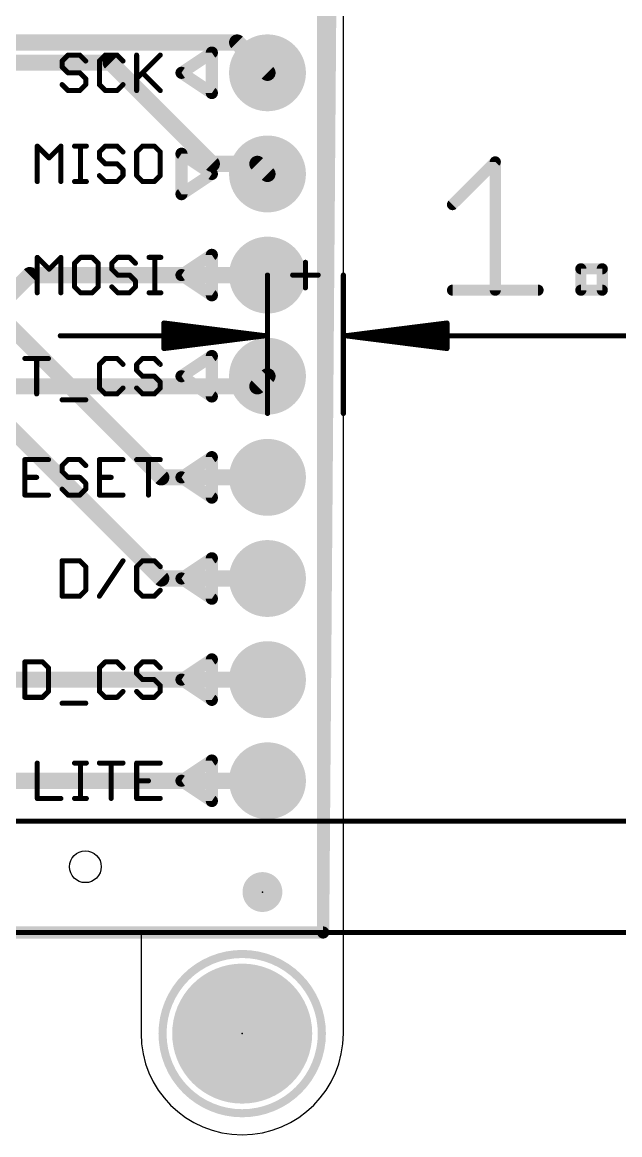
# Model space of a CAD drawing. Extents: x -21 to 66.3, y -17.3 to 56.8.
# Drawn here: x 36.39 to 51.39, y -5.08 to 22.86 of the extents above; entities that cross this region are included whole.
import ezdxf

# ---------------------------------------------------------------- set-up
doc = ezdxf.new("R2010")
doc.units = 0
for name, color, linetype in [('1', 12, 'CONTINUOUS'), ('16', 132, 'CONTINUOUS'), ('17', 110, 'CONTINUOUS'), ('20', 53, 'CONTINUOUS'), ('21', 40, 'CONTINUOUS'), ('23', 53, 'CONTINUOUS'), ('47', 253, 'CONTINUOUS')]:
    doc.layers.add(name, color=color, linetype=linetype)

# ---------------------------------------------------------------- blocks, each defined once
blk = doc.blocks.new('ROUNDP')
at = {"const_width": 0.5}
blk.add_lwpolyline([(0, -0.25, 1), (0, 0.25, 1), (0, -0.25)], format="xyb", dxfattribs=at)
blk = doc.blocks.new('PIE')
at = {"const_width": 0.5}
blk.add_lwpolyline([(0, -0.25, 1), (0, 0.25, 1), (0, -0.25)], format="xyb", dxfattribs=at)

msp = doc.modelspace()

# ---------------------------------------------------------------- linework, layer by layer
at = {"layer": '1'}
for points, const_width in [([(44.196, 33.02), (43.942, 0)], 0.3048), ([(41.783, 22.352), (23.876, 22.352)], 0.4064), ([(42.545, 21.59), (41.783, 22.352)], 0.4064), ([(33.274, 18.034), (39.878, 11.43)], 0.4064), ([(34.544, 14.224), (39.878, 8.89)], 0.4064), ([(39.878, 11.43), (42.545, 11.43)], 0.4064), ([(39.878, 8.89), (42.545, 8.89)], 0.4064), ([(32.0294, 6.35), (42.545, 6.35)], 0.4064), ([(42.545, 3.81), (14.224, 3.81)], 0.4064), ([(43.942, 0), (-0.254, 0)], 0.3048)]:
    msp.add_lwpolyline(points, dxfattribs=dict(at, const_width=const_width))
for points, const_width in [([(41.8548, 22.4238, 1), (41.7112, 22.2802)], 0.2032), ([(41.783, 22.2504, 1), (41.783, 22.4536)], 0.2032), ([(42.4732, 21.5182, 1), (42.6168, 21.6618)], 0.2032), ([(39.878, 11.5316, 1), (39.878, 11.3284)], 0.2032), ([(39.8062, 11.3582, 1), (39.9498, 11.5018)], 0.2032), ([(42.545, 11.3284, 1), (42.545, 11.5316)], 0.2032), ([(39.878, 8.9916, 1), (39.878, 8.7884)], 0.2032), ([(39.8062, 8.8182, 1), (39.9498, 8.9618)], 0.2032), ([(42.545, 8.7884, 1), (42.545, 8.9916)], 0.2032), ([(42.545, 6.2484, 1), (42.545, 6.4516)], 0.2032), ([(42.545, 3.7084, 1), (42.545, 3.9116)], 0.2032), ([(43.8658, 0.0006, 1), (44.0182, -0.0006)], 0.1524), ([(43.942, -0.0762, 1), (43.942, 0.0762)], 0.1524)]:
    msp.add_lwpolyline(points, format="xyb", dxfattribs=dict(at, const_width=const_width))
at = {"layer": '16'}
for points, const_width in [([(43.942, 33.02), (43.942, 0)], 0.3048), ([(12.192, 21.844), (38.608, 21.844)], 0.4064), ([(38.608, 21.844), (41.148, 19.304)], 0.4064), ([(41.148, 19.304), (42.291, 19.304)], 0.4064), ([(42.291, 19.304), (42.545, 19.05)], 0.4064), ([(34.544, 14.478), (36.576, 16.51)], 0.4064), ([(36.576, 16.51), (42.545, 16.51)], 0.4064), ([(42.291, 13.716), (42.545, 13.97)], 0.4064), ([(23.622, 13.716), (42.291, 13.716)], 0.4064), ([(43.942, 0), (0, 0)], 0.3048)]:
    msp.add_lwpolyline(points, dxfattribs=dict(at, const_width=const_width))
for points, const_width in [([(38.6798, 21.9158, 1), (38.5362, 21.7722)], 0.2032), ([(38.608, 21.7424, 1), (38.608, 21.9456)], 0.2032), ([(41.148, 19.4056, 1), (41.148, 19.2024)], 0.2032), ([(41.0762, 19.2322, 1), (41.2198, 19.3758)], 0.2032), ([(42.3628, 19.3758, 1), (42.2192, 19.2322)], 0.2032), ([(42.291, 19.2024, 1), (42.291, 19.4056)], 0.2032), ([(42.4732, 18.9782, 1), (42.6168, 19.1218)], 0.2032), ([(36.576, 16.6116, 1), (36.576, 16.4084)], 0.2032), ([(36.6478, 16.4382, 1), (36.5042, 16.5818)], 0.2032), ([(42.545, 16.4084, 1), (42.545, 16.6116)], 0.2032), ([(42.6168, 13.8982, 1), (42.4732, 14.0418)], 0.2032), ([(42.2192, 13.7878, 1), (42.3628, 13.6442)], 0.2032), ([(42.291, 13.6144, 1), (42.291, 13.8176)], 0.2032), ([(43.8658, 0, 1), (44.0182, 0)], 0.1524), ([(43.942, -0.0762, 1), (43.942, 0.0762)], 0.1524)]:
    msp.add_lwpolyline(points, format="xyb", dxfattribs=dict(at, const_width=const_width))
at = {"layer": '20'}
for p, q in [((44.45, -2.54), (44.45, 35.56)), ((5.08, 0), (39.37, 0)), ((39.37, 0), (39.37, -2.54))]:
    msp.add_line(p, q, dxfattribs=at)
msp.add_circle((37.973, 1.651), 0.4, dxfattribs=at)
for start, end in [(180, 270), (270, 0)]:
    msp.add_arc((41.91, -2.54), 2.54, start, end, dxfattribs=at)
at = {"layer": '21'}
for points, const_width in [([(37.5372, 22.0353), (37.3889, 21.887)], 0.127), ([(37.8338, 22.0353), (37.5372, 22.0353)], 0.127), ([(37.9821, 21.887), (37.8338, 22.0353)], 0.127), ([(38.4728, 22.0353), (38.3245, 21.887)], 0.127), ([(38.7693, 22.0353), (38.4728, 22.0353)], 0.127), ([(38.9176, 21.887), (38.7693, 22.0353)], 0.127), ([(39.26, 22.0353), (39.26, 21.1455)], 0.127), ([(39.26, 21.4421), (39.8532, 22.0353)], 0.127), ([(40.386, 21.59), (41.148, 22.098)], 0.3048), ([(41.148, 22.098), (41.148, 21.082)], 0.3048), ([(37.3889, 21.887), (37.3889, 21.7387)], 0.127), ([(37.3889, 21.7387), (37.5372, 21.5904)], 0.127), ([(38.3245, 21.887), (38.3245, 21.2938)], 0.127), ([(37.5372, 21.5904), (37.8338, 21.5904)], 0.127), ([(37.8338, 21.5904), (37.9821, 21.4421)], 0.127), ([(39.4083, 21.5904), (39.8532, 21.1455)], 0.127), ([(41.148, 21.082), (40.386, 21.59)], 0.3048), ([(37.5372, 21.1455), (37.3889, 21.2938)], 0.127), ([(37.9821, 21.2938), (37.8338, 21.1455)], 0.127), ([(37.9821, 21.4421), (37.9821, 21.2938)], 0.127), ([(38.3245, 21.2938), (38.4728, 21.1455)], 0.127), ([(38.7693, 21.1455), (38.9176, 21.2938)], 0.127), ([(37.8338, 21.1455), (37.5372, 21.1455)], 0.127), ([(38.4728, 21.1455), (38.7693, 21.1455)], 0.127), ([(36.7653, 18.8595), (36.7653, 19.7493)], 0.127), ([(36.7653, 19.7493), (37.0618, 19.4527)], 0.127), ([(37.0618, 19.4527), (37.3584, 19.7493)], 0.127), ([(37.3584, 19.7493), (37.3584, 18.8595)], 0.127), ([(37.7008, 19.7493), (37.9974, 19.7493)], 0.127), ([(37.8491, 18.8595), (37.8491, 19.7493)], 0.127), ([(38.4728, 19.7493), (38.3245, 19.601)], 0.127), ([(38.3245, 19.601), (38.3245, 19.4527)], 0.127), ([(38.7693, 19.7493), (38.4728, 19.7493)], 0.127), ([(38.9176, 19.601), (38.7693, 19.7493)], 0.127), ([(39.4083, 19.7493), (39.26, 19.601)], 0.127), ([(39.26, 19.601), (39.26, 19.0078)], 0.127), ([(39.7049, 19.7493), (39.4083, 19.7493)], 0.127), ([(39.8531, 19.601), (39.7049, 19.7493)], 0.127), ([(39.8531, 19.0078), (39.8531, 19.601)], 0.127), ([(40.386, 19.558), (40.386, 18.542)], 0.3048), ([(41.148, 19.05), (40.386, 19.558)], 0.3048), ([(38.3245, 19.4527), (38.4728, 19.3044)], 0.127), ([(38.4728, 19.3044), (38.7693, 19.3044)], 0.127), ([(38.7693, 19.3044), (38.9176, 19.1561)], 0.127), ([(38.4728, 18.8595), (38.3245, 19.0078)], 0.127), ([(38.9176, 19.0078), (38.7693, 18.8595)], 0.127), ([(38.9176, 19.1561), (38.9176, 19.0078)], 0.127), ([(39.26, 19.0078), (39.4083, 18.8595)], 0.127), ([(39.7049, 18.8595), (39.8531, 19.0078)], 0.127), ([(40.386, 18.542), (41.148, 19.05)], 0.3048), ([(37.7008, 18.8595), (37.9974, 18.8595)], 0.127), ([(38.7693, 18.8595), (38.4728, 18.8595)], 0.127), ([(39.4083, 18.8595), (39.7049, 18.8595)], 0.127), ([(41.148, 17.018), (40.386, 16.51)], 0.3048), ([(41.148, 16.002), (41.148, 17.018)], 0.3048), ([(36.7653, 16.0655), (36.7653, 16.9553)], 0.127), ([(36.7653, 16.9553), (37.0618, 16.6587)], 0.127), ([(37.0618, 16.6587), (37.3584, 16.9553)], 0.127), ([(37.3584, 16.9553), (37.3584, 16.0655)], 0.127), ([(37.8491, 16.9553), (37.7008, 16.807)], 0.127), ([(37.7008, 16.807), (37.7008, 16.2138)], 0.127), ([(38.1457, 16.9553), (37.8491, 16.9553)], 0.127), ([(38.294, 16.807), (38.1457, 16.9553)], 0.127), ([(38.294, 16.2138), (38.294, 16.807)], 0.127), ([(38.7846, 16.9553), (38.6363, 16.807)], 0.127), ([(38.6363, 16.807), (38.6363, 16.6587)], 0.127), ([(39.0812, 16.9553), (38.7846, 16.9553)], 0.127), ([(39.2295, 16.807), (39.0812, 16.9553)], 0.127), ([(39.5718, 16.9553), (39.8684, 16.9553)], 0.127), ([(39.7201, 16.0655), (39.7201, 16.9553)], 0.127), ([(38.6363, 16.6587), (38.7846, 16.5104)], 0.127), ([(38.7846, 16.5104), (39.0812, 16.5104)], 0.127), ([(39.0812, 16.5104), (39.2295, 16.3621)], 0.127), ([(40.386, 16.51), (41.148, 16.002)], 0.3048), ([(37.7008, 16.2138), (37.8491, 16.0655)], 0.127), ([(38.1457, 16.0655), (38.294, 16.2138)], 0.127), ([(38.7846, 16.0655), (38.6363, 16.2138)], 0.127), ([(39.2295, 16.2138), (39.0812, 16.0655)], 0.127), ([(39.2295, 16.3621), (39.2295, 16.2138)], 0.127), ([(37.8491, 16.0655), (38.1457, 16.0655)], 0.127), ([(39.0812, 16.0655), (38.7846, 16.0655)], 0.127), ([(39.5718, 16.0655), (39.8684, 16.0655)], 0.127), ([(41.148, 14.478), (40.386, 13.97)], 0.3048), ([(41.148, 13.462), (41.148, 14.478)], 0.3048), ([(36.4534, 14.4153), (37.0466, 14.4153)], 0.127), ([(36.75, 13.5255), (36.75, 14.4153)], 0.127), ([(38.4728, 14.4153), (38.3245, 14.267)], 0.127), ([(38.3245, 14.267), (38.3245, 13.6738)], 0.127), ([(38.7693, 14.4153), (38.4728, 14.4153)], 0.127), ([(38.9176, 14.267), (38.7693, 14.4153)], 0.127), ([(39.4083, 14.4153), (39.26, 14.267)], 0.127), ([(39.26, 14.267), (39.26, 14.1187)], 0.127), ([(39.7049, 14.4153), (39.4083, 14.4153)], 0.127), ([(39.8531, 14.267), (39.7049, 14.4153)], 0.127), ([(39.26, 14.1187), (39.4083, 13.9704)], 0.127), ([(39.4083, 13.9704), (39.7049, 13.9704)], 0.127), ([(39.7049, 13.9704), (39.8531, 13.8221)], 0.127), ([(40.386, 13.97), (41.148, 13.462)], 0.3048), ([(38.3245, 13.6738), (38.4728, 13.5255)], 0.127), ([(38.7693, 13.5255), (38.9176, 13.6738)], 0.127), ([(39.4083, 13.5255), (39.26, 13.6738)], 0.127), ([(39.8531, 13.6738), (39.7049, 13.5255)], 0.127), ([(39.8531, 13.8221), (39.8531, 13.6738)], 0.127), ([(37.3889, 13.3772), (37.9821, 13.3772)], 0.127), ([(38.4728, 13.5255), (38.7693, 13.5255)], 0.127), ([(39.7049, 13.5255), (39.4083, 13.5255)], 0.127), ([(41.148, 11.938), (40.386, 11.43)], 0.3048), ([(41.148, 10.922), (41.148, 11.938)], 0.3048), ([(37.0466, 11.8753), (36.4534, 11.8753)], 0.127), ([(36.4534, 11.8753), (36.4534, 10.9855)], 0.127), ([(37.5372, 11.8753), (37.3889, 11.727)], 0.127), ([(37.3889, 11.727), (37.3889, 11.5787)], 0.127), ([(37.8338, 11.8753), (37.5372, 11.8753)], 0.127), ([(37.9821, 11.727), (37.8338, 11.8753)], 0.127), ([(38.9176, 11.8753), (38.3245, 11.8753)], 0.127), ([(38.3245, 11.8753), (38.3245, 10.9855)], 0.127), ([(39.26, 11.8753), (39.8531, 11.8753)], 0.127), ([(39.5566, 10.9855), (39.5566, 11.8753)], 0.127), ([(36.4534, 11.4304), (36.75, 11.4304)], 0.127), ([(37.3889, 11.5787), (37.5372, 11.4304)], 0.127), ([(37.5372, 11.4304), (37.8338, 11.4304)], 0.127), ([(37.8338, 11.4304), (37.9821, 11.2821)], 0.127), ([(38.3245, 11.4304), (38.621, 11.4304)], 0.127), ([(40.386, 11.43), (41.148, 10.922)], 0.3048), ([(37.5372, 10.9855), (37.3889, 11.1338)], 0.127), ([(37.9821, 11.1338), (37.8338, 10.9855)], 0.127), ([(37.9821, 11.2821), (37.9821, 11.1338)], 0.127), ([(36.4534, 10.9855), (37.0466, 10.9855)], 0.127), ([(37.8338, 10.9855), (37.5372, 10.9855)], 0.127), ([(38.3245, 10.9855), (38.9176, 10.9855)], 0.127), ([(41.148, 9.398), (40.386, 8.89)], 0.3048), ([(41.148, 8.382), (41.148, 9.398)], 0.3048), ([(37.3889, 9.3353), (37.3889, 8.4455)], 0.127), ([(37.8338, 9.3353), (37.3889, 9.3353)], 0.127), ([(37.9821, 9.187), (37.8338, 9.3353)], 0.127), ([(37.9821, 8.5938), (37.9821, 9.187)], 0.127), ([(38.3245, 8.4455), (38.9176, 9.3353)], 0.127), ([(39.4083, 9.3353), (39.26, 9.187)], 0.127), ([(39.26, 9.187), (39.26, 8.5938)], 0.127), ([(39.7049, 9.3353), (39.4083, 9.3353)], 0.127), ([(39.8532, 9.187), (39.7049, 9.3353)], 0.127), ([(40.386, 8.89), (41.148, 8.382)], 0.3048), ([(37.3889, 8.4455), (37.8338, 8.4455)], 0.127), ([(37.8338, 8.4455), (37.9821, 8.5938)], 0.127), ([(39.26, 8.5938), (39.4083, 8.4455)], 0.127), ([(39.4083, 8.4455), (39.7049, 8.4455)], 0.127), ([(39.7049, 8.4455), (39.8532, 8.5938)], 0.127), ([(41.148, 6.858), (40.386, 6.35)], 0.3048), ([(41.148, 5.842), (41.148, 6.858)], 0.3048), ([(36.4534, 6.7953), (36.4534, 5.9055)], 0.127), ([(36.8983, 6.7953), (36.4534, 6.7953)], 0.127), ([(37.0466, 6.647), (36.8983, 6.7953)], 0.127), ([(37.0466, 6.0538), (37.0466, 6.647)], 0.127), ([(38.4728, 6.7953), (38.3245, 6.647)], 0.127), ([(38.3245, 6.647), (38.3245, 6.0538)], 0.127), ([(38.7693, 6.7953), (38.4728, 6.7953)], 0.127), ([(38.9176, 6.647), (38.7693, 6.7953)], 0.127), ([(39.4083, 6.7953), (39.26, 6.647)], 0.127), ([(39.26, 6.647), (39.26, 6.4987)], 0.127), ([(39.7049, 6.7953), (39.4083, 6.7953)], 0.127), ([(39.8531, 6.647), (39.7049, 6.7953)], 0.127), ([(39.26, 6.4987), (39.4083, 6.3504)], 0.127), ([(40.386, 6.35), (41.148, 5.842)], 0.3048), ([(39.4083, 6.3504), (39.7049, 6.3504)], 0.127), ([(39.7049, 6.3504), (39.8531, 6.2021)], 0.127), ([(39.8531, 6.2021), (39.8531, 6.0538)], 0.127), ([(36.4534, 5.9055), (36.8983, 5.9055)], 0.127), ([(36.8983, 5.9055), (37.0466, 6.0538)], 0.127), ([(38.3245, 6.0538), (38.4728, 5.9055)], 0.127), ([(38.4728, 5.9055), (38.7693, 5.9055)], 0.127), ([(38.7693, 5.9055), (38.9176, 6.0538)], 0.127), ([(39.4083, 5.9055), (39.26, 6.0538)], 0.127), ([(39.7049, 5.9055), (39.4083, 5.9055)], 0.127), ([(39.8531, 6.0538), (39.7049, 5.9055)], 0.127), ([(37.3889, 5.7572), (37.9821, 5.7572)], 0.127), ([(40.386, 3.81), (41.148, 4.318)], 0.3048), ([(41.148, 4.318), (41.148, 3.302)], 0.3048), ([(36.7653, 4.2553), (36.7653, 3.3655)], 0.127), ([(37.7008, 4.2553), (37.9974, 4.2553)], 0.127), ([(37.8491, 3.3655), (37.8491, 4.2553)], 0.127), ([(38.3245, 4.2553), (38.9176, 4.2553)], 0.127), ([(38.621, 3.3655), (38.621, 4.2553)], 0.127), ([(39.8531, 4.2553), (39.26, 4.2553)], 0.127), ([(39.26, 4.2553), (39.26, 3.3655)], 0.127), ([(41.148, 3.302), (40.386, 3.81)], 0.3048), ([(39.26, 3.8104), (39.5566, 3.8104)], 0.127), ([(36.7653, 3.3655), (37.3584, 3.3655)], 0.127), ([(37.7008, 3.3655), (37.9974, 3.3655)], 0.127), ([(39.26, 3.3655), (39.8531, 3.3655)], 0.127)]:
    msp.add_lwpolyline(points, dxfattribs=dict(at, const_width=const_width))
for points, const_width in [([(37.5372, 22.067, 1), (37.5372, 22.0035)], 0.0635), ([(37.5597, 22.0128, 1), (37.5148, 22.0577)], 0.0635), ([(37.8563, 22.0577, 1), (37.8114, 22.0128)], 0.0635), ([(37.8338, 22.0035, 1), (37.8338, 22.067)], 0.0635), ([(38.4728, 22.067, 1), (38.4728, 22.0035)], 0.0635), ([(38.4952, 22.0128, 1), (38.4503, 22.0577)], 0.0635), ([(38.7918, 22.0577, 1), (38.7469, 22.0128)], 0.0635), ([(38.7693, 22.0035, 1), (38.7693, 22.067)], 0.0635), ([(39.2917, 22.0353, 1), (39.2282, 22.0353)], 0.0635), ([(39.8756, 22.0128, 1), (39.8307, 22.0577)], 0.0635), ([(41.2242, 22.098, 1), (41.0718, 22.098)], 0.1524), ([(41.1903, 22.0346, 1), (41.1057, 22.1614)], 0.1524), ([(37.4207, 21.887, 1), (37.3572, 21.887)], 0.0635), ([(37.3665, 21.9094, 1), (37.4114, 21.8645)], 0.0635), ([(37.4114, 21.7611, 1), (37.3665, 21.7162)], 0.0635), ([(37.9597, 21.8645, 1), (38.0046, 21.9094)], 0.0635), ([(38.3562, 21.887, 1), (38.2927, 21.887)], 0.0635), ([(38.302, 21.9094, 1), (38.3469, 21.8645)], 0.0635), ([(38.8952, 21.8645, 1), (38.9401, 21.9094)], 0.0635), ([(37.3572, 21.7387, 1), (37.4207, 21.7387)], 0.0635), ([(37.5372, 21.6221, 1), (37.5372, 21.5586)], 0.0635), ([(37.5148, 21.5679, 1), (37.5597, 21.6128)], 0.0635), ([(37.8563, 21.6128, 1), (37.8114, 21.5679)], 0.0635), ([(37.8338, 21.5586, 1), (37.8338, 21.6221)], 0.0635), ([(39.4307, 21.6128, 1), (39.3858, 21.5679)], 0.0635), ([(40.4283, 21.6534, 1), (40.3437, 21.5266)], 0.1524), ([(40.3437, 21.6534, 1), (40.4283, 21.5266)], 0.1524), ([(37.4114, 21.3162, 1), (37.3665, 21.2713)], 0.0635), ([(38.0139, 21.4421, 1), (37.9504, 21.4421)], 0.0635), ([(37.9504, 21.2938, 1), (38.0139, 21.2938)], 0.0635), ([(37.9597, 21.4196, 1), (38.0046, 21.4645)], 0.0635), ([(38.0046, 21.2713, 1), (37.9597, 21.3162)], 0.0635), ([(38.2927, 21.2938, 1), (38.3562, 21.2938)], 0.0635), ([(38.3469, 21.3162, 1), (38.302, 21.2713)], 0.0635), ([(38.9401, 21.2713, 1), (38.8952, 21.3162)], 0.0635), ([(39.2375, 21.4645, 1), (39.2824, 21.4196)], 0.0635), ([(37.5372, 21.1773, 1), (37.5372, 21.1138)], 0.0635), ([(37.5148, 21.123, 1), (37.5597, 21.168)], 0.0635), ([(37.8114, 21.168, 1), (37.8563, 21.123)], 0.0635), ([(37.8338, 21.1138, 1), (37.8338, 21.1773)], 0.0635), ([(38.4728, 21.1773, 1), (38.4728, 21.1138)], 0.0635), ([(38.4503, 21.123, 1), (38.4952, 21.168)], 0.0635), ([(38.7469, 21.168, 1), (38.7918, 21.123)], 0.0635), ([(38.7693, 21.1138, 1), (38.7693, 21.1773)], 0.0635), ([(39.2282, 21.1455, 1), (39.2917, 21.1455)], 0.0635), ([(39.8307, 21.123, 1), (39.8756, 21.168)], 0.0635), ([(41.0718, 21.082, 1), (41.2242, 21.082)], 0.1524), ([(41.1057, 21.0186, 1), (41.1903, 21.1454)], 0.1524), ([(36.797, 19.7493, 1), (36.7335, 19.7493)], 0.0635), ([(36.7877, 19.7717, 1), (36.7428, 19.7268)], 0.0635), ([(37.3902, 19.7493, 1), (37.3267, 19.7493)], 0.0635), ([(37.3809, 19.7268, 1), (37.336, 19.7717)], 0.0635), ([(37.7008, 19.781, 1), (37.7008, 19.7175)], 0.0635), ([(37.8808, 19.7493, 1), (37.8173, 19.7493)], 0.0635), ([(37.9974, 19.7175, 1), (37.9974, 19.781)], 0.0635), ([(38.3562, 19.601, 1), (38.2927, 19.601)], 0.0635), ([(38.302, 19.6234, 1), (38.3469, 19.5785)], 0.0635), ([(38.4728, 19.781, 1), (38.4728, 19.7175)], 0.0635), ([(38.4952, 19.7268, 1), (38.4503, 19.7717)], 0.0635), ([(38.7918, 19.7717, 1), (38.7469, 19.7268)], 0.0635), ([(38.7693, 19.7175, 1), (38.7693, 19.781)], 0.0635), ([(38.8952, 19.5785, 1), (38.9401, 19.6234)], 0.0635), ([(39.2917, 19.601, 1), (39.2282, 19.601)], 0.0635), ([(39.2375, 19.6234, 1), (39.2824, 19.5785)], 0.0635), ([(39.4083, 19.781, 1), (39.4083, 19.7175)], 0.0635), ([(39.4307, 19.7268, 1), (39.3858, 19.7717)], 0.0635), ([(39.7273, 19.7717, 1), (39.6824, 19.7268)], 0.0635), ([(39.7049, 19.7175, 1), (39.7049, 19.781)], 0.0635), ([(39.8849, 19.601, 1), (39.8214, 19.601)], 0.0635), ([(39.8307, 19.5785, 1), (39.8756, 19.6234)], 0.0635), ([(40.4622, 19.558, 1), (40.3098, 19.558)], 0.1524), ([(40.4283, 19.6214, 1), (40.3437, 19.4946)], 0.1524), ([(37.0394, 19.4751, 1), (37.0843, 19.4302)], 0.0635), ([(37.0394, 19.4302, 1), (37.0843, 19.4751)], 0.0635), ([(38.2927, 19.4527, 1), (38.3562, 19.4527)], 0.0635), ([(38.3469, 19.4751, 1), (38.302, 19.4302)], 0.0635), ([(38.4728, 19.3361, 1), (38.4728, 19.2726)], 0.0635), ([(38.4503, 19.2819, 1), (38.4952, 19.3268)], 0.0635), ([(38.7918, 19.3268, 1), (38.7469, 19.2819)], 0.0635), ([(38.7693, 19.2726, 1), (38.7693, 19.3361)], 0.0635), ([(38.3469, 19.0302, 1), (38.302, 18.9853)], 0.0635), ([(38.9494, 19.1561, 1), (38.8859, 19.1561)], 0.0635), ([(38.8859, 19.0078, 1), (38.9494, 19.0078)], 0.0635), ([(38.8952, 19.1336, 1), (38.9401, 19.1785)], 0.0635), ([(38.9401, 18.9853, 1), (38.8952, 19.0302)], 0.0635), ([(39.2282, 19.0078, 1), (39.2917, 19.0078)], 0.0635), ([(39.2824, 19.0302, 1), (39.2375, 18.9853)], 0.0635), ([(39.8214, 19.0078, 1), (39.8849, 19.0078)], 0.0635), ([(39.8756, 18.9853, 1), (39.8307, 19.0302)], 0.0635), ([(41.1903, 18.9866, 1), (41.1057, 19.1134)], 0.1524), ([(41.1057, 18.9866, 1), (41.1903, 19.1134)], 0.1524), ([(36.7335, 18.8595, 1), (36.797, 18.8595)], 0.0635), ([(37.3267, 18.8595, 1), (37.3902, 18.8595)], 0.0635), ([(37.7008, 18.8912, 1), (37.7008, 18.8278)], 0.0635), ([(37.8173, 18.8595, 1), (37.8808, 18.8595)], 0.0635), ([(37.9974, 18.8278, 1), (37.9974, 18.8912)], 0.0635), ([(38.4728, 18.8912, 1), (38.4728, 18.8278)], 0.0635), ([(38.4503, 18.837, 1), (38.4952, 18.882)], 0.0635), ([(38.7469, 18.882, 1), (38.7918, 18.837)], 0.0635), ([(38.7693, 18.8278, 1), (38.7693, 18.8912)], 0.0635), ([(39.4083, 18.8912, 1), (39.4083, 18.8278)], 0.0635), ([(39.3858, 18.837, 1), (39.4307, 18.882)], 0.0635), ([(39.6824, 18.882, 1), (39.7273, 18.837)], 0.0635), ([(39.7049, 18.8278, 1), (39.7049, 18.8912)], 0.0635), ([(40.3437, 18.6054, 1), (40.4283, 18.4786)], 0.1524), ([(40.3098, 18.542, 1), (40.4622, 18.542)], 0.1524), ([(41.2242, 17.018, 1), (41.0718, 17.018)], 0.1524), ([(41.1903, 16.9546, 1), (41.1057, 17.0814)], 0.1524), ([(36.797, 16.9553, 1), (36.7335, 16.9553)], 0.0635), ([(36.7877, 16.9777, 1), (36.7428, 16.9328)], 0.0635), ([(37.3902, 16.9553, 1), (37.3267, 16.9553)], 0.0635), ([(37.3809, 16.9328, 1), (37.336, 16.9777)], 0.0635), ([(37.7325, 16.807, 1), (37.669, 16.807)], 0.0635), ([(37.6783, 16.8294, 1), (37.7232, 16.7845)], 0.0635), ([(37.8491, 16.987, 1), (37.8491, 16.9235)], 0.0635), ([(37.8715, 16.9328, 1), (37.8266, 16.9777)], 0.0635), ([(38.1681, 16.9777, 1), (38.1232, 16.9328)], 0.0635), ([(38.1457, 16.9235, 1), (38.1457, 16.987)], 0.0635), ([(38.3257, 16.807, 1), (38.2622, 16.807)], 0.0635), ([(38.2715, 16.7845, 1), (38.3164, 16.8294)], 0.0635), ([(38.6681, 16.807, 1), (38.6045, 16.807)], 0.0635), ([(38.6138, 16.8294, 1), (38.6588, 16.7845)], 0.0635), ([(38.7846, 16.987, 1), (38.7846, 16.9235)], 0.0635), ([(38.807, 16.9328, 1), (38.7621, 16.9777)], 0.0635), ([(39.1036, 16.9777, 1), (39.0587, 16.9328)], 0.0635), ([(39.0812, 16.9235, 1), (39.0812, 16.987)], 0.0635), ([(39.207, 16.7845, 1), (39.2519, 16.8294)], 0.0635), ([(39.5718, 16.987, 1), (39.5718, 16.9235)], 0.0635), ([(39.7519, 16.9553, 1), (39.6884, 16.9553)], 0.0635), ([(39.8684, 16.9235, 1), (39.8684, 16.987)], 0.0635), ([(37.0394, 16.6811, 1), (37.0843, 16.6362)], 0.0635), ([(37.0394, 16.6362, 1), (37.0843, 16.6811)], 0.0635), ([(38.6045, 16.6587, 1), (38.6681, 16.6587)], 0.0635), ([(38.6588, 16.6811, 1), (38.6138, 16.6362)], 0.0635), ([(38.7846, 16.5421, 1), (38.7846, 16.4786)], 0.0635), ([(38.7621, 16.4879, 1), (38.807, 16.5328)], 0.0635), ([(39.1036, 16.5328, 1), (39.0587, 16.4879)], 0.0635), ([(39.0812, 16.4786, 1), (39.0812, 16.5421)], 0.0635), ([(40.4283, 16.5734, 1), (40.3437, 16.4466)], 0.1524), ([(40.3437, 16.5734, 1), (40.4283, 16.4466)], 0.1524), ([(37.669, 16.2138, 1), (37.7325, 16.2138)], 0.0635), ([(37.7232, 16.2362, 1), (37.6783, 16.1913)], 0.0635), ([(38.2622, 16.2138, 1), (38.3257, 16.2138)], 0.0635), ([(38.3164, 16.1913, 1), (38.2715, 16.2362)], 0.0635), ([(38.6588, 16.2362, 1), (38.6138, 16.1913)], 0.0635), ([(39.2612, 16.3621, 1), (39.1977, 16.3621)], 0.0635), ([(39.1977, 16.2138, 1), (39.2612, 16.2138)], 0.0635), ([(39.207, 16.3396, 1), (39.2519, 16.3845)], 0.0635), ([(39.2519, 16.1913, 1), (39.207, 16.2362)], 0.0635), ([(36.7335, 16.0655, 1), (36.797, 16.0655)], 0.0635), ([(37.3267, 16.0655, 1), (37.3902, 16.0655)], 0.0635), ([(37.8491, 16.0972, 1), (37.8491, 16.0338)], 0.0635), ([(37.8266, 16.043, 1), (37.8715, 16.088)], 0.0635), ([(38.1232, 16.088, 1), (38.1681, 16.043)], 0.0635), ([(38.1457, 16.0338, 1), (38.1457, 16.0972)], 0.0635), ([(38.7846, 16.0972, 1), (38.7846, 16.0338)], 0.0635), ([(38.7621, 16.043, 1), (38.807, 16.088)], 0.0635), ([(39.0587, 16.088, 1), (39.1036, 16.043)], 0.0635), ([(39.0812, 16.0338, 1), (39.0812, 16.0972)], 0.0635), ([(39.5718, 16.0972, 1), (39.5718, 16.0338)], 0.0635), ([(39.6884, 16.0655, 1), (39.7519, 16.0655)], 0.0635), ([(39.8684, 16.0338, 1), (39.8684, 16.0972)], 0.0635), ([(41.0718, 16.002, 1), (41.2242, 16.002)], 0.1524), ([(41.1057, 15.9386, 1), (41.1903, 16.0654)], 0.1524), ([(41.2242, 14.478, 1), (41.0718, 14.478)], 0.1524), ([(41.1903, 14.4146, 1), (41.1057, 14.5414)], 0.1524), ([(36.4534, 14.447, 1), (36.4534, 14.3835)], 0.0635), ([(36.7818, 14.4153, 1), (36.7183, 14.4153)], 0.0635), ([(37.0466, 14.3835, 1), (37.0466, 14.447)], 0.0635), ([(38.3562, 14.267, 1), (38.2927, 14.267)], 0.0635), ([(38.302, 14.2894, 1), (38.3469, 14.2445)], 0.0635), ([(38.4728, 14.447, 1), (38.4728, 14.3835)], 0.0635), ([(38.4952, 14.3928, 1), (38.4503, 14.4377)], 0.0635), ([(38.7918, 14.4377, 1), (38.7469, 14.3928)], 0.0635), ([(38.7693, 14.3835, 1), (38.7693, 14.447)], 0.0635), ([(38.8952, 14.2445, 1), (38.9401, 14.2894)], 0.0635), ([(39.2917, 14.267, 1), (39.2282, 14.267)], 0.0635), ([(39.2375, 14.2894, 1), (39.2824, 14.2445)], 0.0635), ([(39.4083, 14.447, 1), (39.4083, 14.3835)], 0.0635), ([(39.4307, 14.3928, 1), (39.3858, 14.4377)], 0.0635), ([(39.7273, 14.4377, 1), (39.6824, 14.3928)], 0.0635), ([(39.7049, 14.3835, 1), (39.7049, 14.447)], 0.0635), ([(39.8307, 14.2445, 1), (39.8756, 14.2894)], 0.0635), ([(39.2282, 14.1187, 1), (39.2917, 14.1187)], 0.0635), ([(39.2824, 14.1411, 1), (39.2375, 14.0962)], 0.0635), ([(39.4083, 14.0021, 1), (39.4083, 13.9386)], 0.0635), ([(39.3858, 13.9479, 1), (39.4307, 13.9928)], 0.0635), ([(39.7273, 13.9928, 1), (39.6824, 13.9479)], 0.0635), ([(39.7049, 13.9386, 1), (39.7049, 14.0021)], 0.0635), ([(40.4283, 14.0334, 1), (40.3437, 13.9066)], 0.1524), ([(40.3437, 14.0334, 1), (40.4283, 13.9066)], 0.1524), ([(38.2927, 13.6738, 1), (38.3562, 13.6738)], 0.0635), ([(38.3469, 13.6962, 1), (38.302, 13.6513)], 0.0635), ([(38.9401, 13.6513, 1), (38.8952, 13.6962)], 0.0635), ([(39.2824, 13.6962, 1), (39.2375, 13.6513)], 0.0635), ([(39.8849, 13.8221, 1), (39.8214, 13.8221)], 0.0635), ([(39.8214, 13.6738, 1), (39.8849, 13.6738)], 0.0635), ([(39.8307, 13.7996, 1), (39.8756, 13.8445)], 0.0635), ([(39.8756, 13.6513, 1), (39.8307, 13.6962)], 0.0635), ([(36.7183, 13.5255, 1), (36.7818, 13.5255)], 0.0635), ([(37.3889, 13.409, 1), (37.3889, 13.3455)], 0.0635), ([(37.9821, 13.3455, 1), (37.9821, 13.409)], 0.0635), ([(38.4728, 13.5573, 1), (38.4728, 13.4938)], 0.0635), ([(38.4503, 13.503, 1), (38.4952, 13.548)], 0.0635), ([(38.7469, 13.548, 1), (38.7918, 13.503)], 0.0635), ([(38.7693, 13.4938, 1), (38.7693, 13.5573)], 0.0635), ([(39.4083, 13.5573, 1), (39.4083, 13.4938)], 0.0635), ([(39.3858, 13.503, 1), (39.4307, 13.548)], 0.0635), ([(39.6824, 13.548, 1), (39.7273, 13.503)], 0.0635), ([(39.7049, 13.4938, 1), (39.7049, 13.5573)], 0.0635), ([(41.0718, 13.462, 1), (41.2242, 13.462)], 0.1524), ([(41.1057, 13.3986, 1), (41.1903, 13.5254)], 0.1524), ([(41.2242, 11.938, 1), (41.0718, 11.938)], 0.1524), ([(41.1903, 11.8746, 1), (41.1057, 12.0014)], 0.1524), ([(36.4534, 11.907, 1), (36.4534, 11.8435)], 0.0635), ([(36.4852, 11.8753, 1), (36.4217, 11.8753)], 0.0635), ([(37.0466, 11.8435, 1), (37.0466, 11.907)], 0.0635), ([(37.4207, 11.727, 1), (37.3572, 11.727)], 0.0635), ([(37.3665, 11.7494, 1), (37.4114, 11.7045)], 0.0635), ([(37.5372, 11.907, 1), (37.5372, 11.8435)], 0.0635), ([(37.5597, 11.8528, 1), (37.5148, 11.8977)], 0.0635), ([(37.8563, 11.8977, 1), (37.8114, 11.8528)], 0.0635), ([(37.8338, 11.8435, 1), (37.8338, 11.907)], 0.0635), ([(37.9597, 11.7045, 1), (38.0046, 11.7494)], 0.0635), ([(38.3562, 11.8753, 1), (38.2927, 11.8753)], 0.0635), ([(38.3245, 11.907, 1), (38.3245, 11.8435)], 0.0635), ([(38.9176, 11.8435, 1), (38.9176, 11.907)], 0.0635), ([(39.26, 11.907, 1), (39.26, 11.8435)], 0.0635), ([(39.5883, 11.8753, 1), (39.5248, 11.8753)], 0.0635), ([(39.8531, 11.8435, 1), (39.8531, 11.907)], 0.0635), ([(36.4534, 11.4621, 1), (36.4534, 11.3986)], 0.0635), ([(36.75, 11.3986, 1), (36.75, 11.4621)], 0.0635), ([(37.3572, 11.5787, 1), (37.4207, 11.5787)], 0.0635), ([(37.4114, 11.6011, 1), (37.3665, 11.5562)], 0.0635), ([(37.5372, 11.4621, 1), (37.5372, 11.3986)], 0.0635), ([(37.5148, 11.4079, 1), (37.5597, 11.4528)], 0.0635), ([(37.8563, 11.4528, 1), (37.8114, 11.4079)], 0.0635), ([(37.8338, 11.3986, 1), (37.8338, 11.4621)], 0.0635), ([(38.3245, 11.4621, 1), (38.3245, 11.3986)], 0.0635), ([(38.621, 11.3986, 1), (38.621, 11.4621)], 0.0635), ([(40.4283, 11.4934, 1), (40.3437, 11.3666)], 0.1524), ([(40.3437, 11.4934, 1), (40.4283, 11.3666)], 0.1524), ([(37.4114, 11.1562, 1), (37.3665, 11.1113)], 0.0635), ([(38.0139, 11.2821, 1), (37.9504, 11.2821)], 0.0635), ([(37.9597, 11.2596, 1), (38.0046, 11.3045)], 0.0635), ([(38.0046, 11.1113, 1), (37.9597, 11.1562)], 0.0635), ([(36.4534, 11.0173, 1), (36.4534, 10.9537)], 0.0635), ([(36.4217, 10.9855, 1), (36.4852, 10.9855)], 0.0635), ([(37.0466, 10.9537, 1), (37.0466, 11.0173)], 0.0635), ([(37.5372, 11.0173, 1), (37.5372, 10.9537)], 0.0635), ([(37.5148, 10.963, 1), (37.5597, 11.008)], 0.0635), ([(37.8114, 11.008, 1), (37.8563, 10.963)], 0.0635), ([(37.8338, 10.9537, 1), (37.8338, 11.0173)], 0.0635), ([(37.9504, 11.1338, 1), (38.0139, 11.1338)], 0.0635), ([(38.3245, 11.0173, 1), (38.3245, 10.9537)], 0.0635), ([(38.2927, 10.9855, 1), (38.3562, 10.9855)], 0.0635), ([(38.9176, 10.9537, 1), (38.9176, 11.0173)], 0.0635), ([(39.5248, 10.9855, 1), (39.5883, 10.9855)], 0.0635), ([(41.0718, 10.922, 1), (41.2242, 10.922)], 0.1524), ([(41.1057, 10.8586, 1), (41.1903, 10.9854)], 0.1524), ([(41.2242, 9.398, 1), (41.0718, 9.398)], 0.1524), ([(41.1903, 9.3346, 1), (41.1057, 9.4614)], 0.1524), ([(37.4207, 9.3353, 1), (37.3572, 9.3353)], 0.0635), ([(37.3889, 9.367, 1), (37.3889, 9.3035)], 0.0635), ([(37.8563, 9.3577, 1), (37.8114, 9.3128)], 0.0635), ([(37.8338, 9.3035, 1), (37.8338, 9.367)], 0.0635), ([(38.0139, 9.187, 1), (37.9504, 9.187)], 0.0635), ([(37.9597, 9.1645, 1), (38.0046, 9.2094)], 0.0635), ([(38.9441, 9.3176, 1), (38.8912, 9.3529)], 0.0635), ([(39.2917, 9.187, 1), (39.2282, 9.187)], 0.0635), ([(39.2375, 9.2094, 1), (39.2824, 9.1645)], 0.0635), ([(39.4083, 9.367, 1), (39.4083, 9.3035)], 0.0635), ([(39.4307, 9.3128, 1), (39.3858, 9.3577)], 0.0635), ([(39.7273, 9.3577, 1), (39.6824, 9.3128)], 0.0635), ([(39.7049, 9.3035, 1), (39.7049, 9.367)], 0.0635), ([(39.8307, 9.1645, 1), (39.8756, 9.2094)], 0.0635), ([(40.4283, 8.9534, 1), (40.3437, 8.8266)], 0.1524), ([(40.3437, 8.9534, 1), (40.4283, 8.8266)], 0.1524), ([(37.3889, 8.4773, 1), (37.3889, 8.4138)], 0.0635), ([(37.3572, 8.4455, 1), (37.4207, 8.4455)], 0.0635), ([(37.8114, 8.468, 1), (37.8563, 8.423)], 0.0635), ([(37.8338, 8.4138, 1), (37.8338, 8.4773)], 0.0635), ([(37.9504, 8.5938, 1), (38.0139, 8.5938)], 0.0635), ([(38.0046, 8.5713, 1), (37.9597, 8.6162)], 0.0635), ([(38.298, 8.4631, 1), (38.3509, 8.4279)], 0.0635), ([(39.2282, 8.5938, 1), (39.2917, 8.5938)], 0.0635), ([(39.2824, 8.6162, 1), (39.2375, 8.5713)], 0.0635), ([(39.4083, 8.4773, 1), (39.4083, 8.4138)], 0.0635), ([(39.3858, 8.423, 1), (39.4307, 8.468)], 0.0635), ([(39.6824, 8.468, 1), (39.7273, 8.423)], 0.0635), ([(39.7049, 8.4138, 1), (39.7049, 8.4773)], 0.0635), ([(39.8756, 8.5713, 1), (39.8307, 8.6162)], 0.0635), ([(41.0718, 8.382, 1), (41.2242, 8.382)], 0.1524), ([(41.1057, 8.3186, 1), (41.1903, 8.4454)], 0.1524), ([(41.2242, 6.858, 1), (41.0718, 6.858)], 0.1524), ([(41.1903, 6.7946, 1), (41.1057, 6.9214)], 0.1524), ([(36.4852, 6.7953, 1), (36.4217, 6.7953)], 0.0635), ([(36.4534, 6.827, 1), (36.4534, 6.7635)], 0.0635), ([(36.9208, 6.8177, 1), (36.8758, 6.7728)], 0.0635), ([(36.8983, 6.7635, 1), (36.8983, 6.827)], 0.0635), ([(37.0783, 6.647, 1), (37.0148, 6.647)], 0.0635), ([(38.3562, 6.647, 1), (38.2927, 6.647)], 0.0635), ([(38.4728, 6.827, 1), (38.4728, 6.7635)], 0.0635), ([(38.4952, 6.7728, 1), (38.4503, 6.8177)], 0.0635), ([(38.7918, 6.8177, 1), (38.7469, 6.7728)], 0.0635), ([(38.7693, 6.7635, 1), (38.7693, 6.827)], 0.0635), ([(39.2917, 6.647, 1), (39.2282, 6.647)], 0.0635), ([(39.4083, 6.827, 1), (39.4083, 6.7635)], 0.0635), ([(39.4307, 6.7728, 1), (39.3858, 6.8177)], 0.0635), ([(39.7273, 6.8177, 1), (39.6824, 6.7728)], 0.0635), ([(39.7049, 6.7635, 1), (39.7049, 6.827)], 0.0635), ([(37.0241, 6.6245, 1), (37.069, 6.6694)], 0.0635), ([(38.302, 6.6694, 1), (38.3469, 6.6245)], 0.0635), ([(38.8952, 6.6245, 1), (38.9401, 6.6694)], 0.0635), ([(39.2282, 6.4987, 1), (39.2917, 6.4987)], 0.0635), ([(39.2375, 6.6694, 1), (39.2824, 6.6245)], 0.0635), ([(39.2824, 6.5211, 1), (39.2375, 6.4762)], 0.0635), ([(39.8307, 6.6245, 1), (39.8756, 6.6694)], 0.0635), ([(40.4283, 6.4134, 1), (40.3437, 6.2866)], 0.1524), ([(40.3437, 6.4134, 1), (40.4283, 6.2866)], 0.1524), ([(39.4083, 6.3821, 1), (39.4083, 6.3186)], 0.0635), ([(39.3858, 6.3279, 1), (39.4307, 6.3728)], 0.0635), ([(39.7273, 6.3728, 1), (39.6824, 6.3279)], 0.0635), ([(39.7049, 6.3186, 1), (39.7049, 6.3821)], 0.0635), ([(39.8849, 6.2021, 1), (39.8214, 6.2021)], 0.0635), ([(39.8307, 6.1796, 1), (39.8756, 6.2245)], 0.0635), ([(36.4534, 5.9372, 1), (36.4534, 5.8738)], 0.0635), ([(36.4217, 5.9055, 1), (36.4852, 5.9055)], 0.0635), ([(36.8758, 5.928, 1), (36.9208, 5.883)], 0.0635), ([(36.8983, 5.8738, 1), (36.8983, 5.9372)], 0.0635), ([(37.0148, 6.0538, 1), (37.0783, 6.0538)], 0.0635), ([(37.069, 6.0313, 1), (37.0241, 6.0762)], 0.0635), ([(38.2927, 6.0538, 1), (38.3562, 6.0538)], 0.0635), ([(38.3469, 6.0762, 1), (38.302, 6.0313)], 0.0635), ([(38.4728, 5.9372, 1), (38.4728, 5.8738)], 0.0635), ([(38.4503, 5.883, 1), (38.4952, 5.928)], 0.0635), ([(38.7469, 5.928, 1), (38.7918, 5.883)], 0.0635), ([(38.7693, 5.8738, 1), (38.7693, 5.9372)], 0.0635), ([(38.9401, 6.0313, 1), (38.8952, 6.0762)], 0.0635), ([(39.2824, 6.0762, 1), (39.2375, 6.0313)], 0.0635), ([(39.4083, 5.9372, 1), (39.4083, 5.8738)], 0.0635), ([(39.3858, 5.883, 1), (39.4307, 5.928)], 0.0635), ([(39.6824, 5.928, 1), (39.7273, 5.883)], 0.0635), ([(39.7049, 5.8738, 1), (39.7049, 5.9372)], 0.0635), ([(39.8214, 6.0538, 1), (39.8849, 6.0538)], 0.0635), ([(39.8756, 6.0313, 1), (39.8307, 6.0762)], 0.0635), ([(41.0718, 5.842, 1), (41.2242, 5.842)], 0.1524), ([(41.1057, 5.7786, 1), (41.1903, 5.9054)], 0.1524), ([(37.3889, 5.789, 1), (37.3889, 5.7255)], 0.0635), ([(37.9821, 5.7255, 1), (37.9821, 5.789)], 0.0635), ([(41.2242, 4.318, 1), (41.0718, 4.318)], 0.1524), ([(41.1903, 4.2546, 1), (41.1057, 4.3814)], 0.1524), ([(36.797, 4.2553, 1), (36.7335, 4.2553)], 0.0635), ([(37.7008, 4.287, 1), (37.7008, 4.2235)], 0.0635), ([(37.8808, 4.2553, 1), (37.8173, 4.2553)], 0.0635), ([(37.9974, 4.2235, 1), (37.9974, 4.287)], 0.0635), ([(38.3245, 4.287, 1), (38.3245, 4.2235)], 0.0635), ([(38.6528, 4.2553, 1), (38.5893, 4.2553)], 0.0635), ([(38.9176, 4.2235, 1), (38.9176, 4.287)], 0.0635), ([(39.2917, 4.2553, 1), (39.2282, 4.2553)], 0.0635), ([(39.26, 4.287, 1), (39.26, 4.2235)], 0.0635), ([(39.8531, 4.2235, 1), (39.8531, 4.287)], 0.0635), ([(40.4283, 3.8734, 1), (40.3437, 3.7466)], 0.1524), ([(40.3437, 3.8734, 1), (40.4283, 3.7466)], 0.1524), ([(39.26, 3.8421, 1), (39.26, 3.7786)], 0.0635), ([(39.5566, 3.7786, 1), (39.5566, 3.8421)], 0.0635), ([(36.7335, 3.3655, 1), (36.797, 3.3655)], 0.0635), ([(36.7653, 3.3973, 1), (36.7653, 3.3338)], 0.0635), ([(37.3584, 3.3338, 1), (37.3584, 3.3973)], 0.0635), ([(37.7008, 3.3973, 1), (37.7008, 3.3338)], 0.0635), ([(37.8173, 3.3655, 1), (37.8808, 3.3655)], 0.0635), ([(37.9974, 3.3338, 1), (37.9974, 3.3973)], 0.0635), ([(38.5893, 3.3655, 1), (38.6528, 3.3655)], 0.0635), ([(39.2282, 3.3655, 1), (39.2917, 3.3655)], 0.0635), ([(39.26, 3.3973, 1), (39.26, 3.3338)], 0.0635), ([(39.8531, 3.3338, 1), (39.8531, 3.3973)], 0.0635), ([(41.0718, 3.302, 1), (41.2242, 3.302)], 0.1524), ([(41.1057, 3.2386, 1), (41.1903, 3.3654)], 0.1524), ([(41.91, -4.54, 1), (41.91, -0.54, 1), (41.91, -4.54)], 0.2032)]:
    msp.add_lwpolyline(points, format="xyb", dxfattribs=dict(at, const_width=const_width))
at = {"layer": '23'}
for p in [(42.545, 16.51), (42.418, 1.016), (41.91, -2.54)]:
    msp.add_point(p, dxfattribs=at)
at = {"layer": '47'}
for points, const_width in [([(47.1897, 18.2796), (48.2642, 19.3541)], 0.2794), ([(48.2642, 19.3541), (48.2642, 16.1307)], 0.2794), ([(43.4975, 16.1908), (43.4975, 16.8292)], 0.13), ([(50.4125, 16.1307), (50.4125, 16.6679)], 0.2794), ([(50.4125, 16.6679), (50.9497, 16.6679)], 0.2794), ([(50.9497, 16.6679), (50.9497, 16.1307)], 0.2794), ([(42.545, 16.51), (42.545, 13.036)], 0.13), ([(43.1783, 16.51), (43.8167, 16.51)], 0.13), ([(44.45, 16.51), (44.45, 13.036)], 0.13), ([(47.1897, 16.1307), (49.3386, 16.1307)], 0.2794), ([(50.9497, 16.1307), (50.4125, 16.1307)], 0.2794), ([(42.48, 14.986), (39.945, 15.3052)], 0.13), ([(39.945, 15.3052), (39.945, 14.6668)], 0.13), ([(44.515, 14.986), (47.05, 15.3052)], 0.13), ([(47.05, 15.3052), (47.05, 14.6668)], 0.13), ([(42.48, 14.986), (39.945, 15.246)], 0.13), ([(42.48, 14.986), (39.945, 15.116)], 0.13), ([(44.515, 14.986), (47.05, 15.246)], 0.13), ([(44.515, 14.986), (47.05, 15.116)], 0.13), ([(42.48, 14.986), (37.345, 14.986)], 0.13), ([(39.945, 14.6668), (42.48, 14.986)], 0.13), ([(39.945, 14.856), (42.48, 14.986)], 0.13), ([(39.945, 14.726), (42.48, 14.986)], 0.13), ([(44.515, 14.986), (56.7971, 14.986)], 0.13), ([(47.05, 14.6668), (44.515, 14.986)], 0.13), ([(47.05, 14.856), (44.515, 14.986)], 0.13), ([(47.05, 14.726), (44.515, 14.986)], 0.13), ([(13.208, 2.794), (66.212, 2.794)], 0.13), ([(13.208, 0), (66.212, 0)], 0.13)]:
    msp.add_lwpolyline(points, dxfattribs=dict(at, const_width=const_width))
for points, const_width in [([(48.334, 19.3541, 1), (48.1943, 19.3541)], 0.1397), ([(48.3135, 19.3047, 1), (48.2148, 19.4034)], 0.1397), ([(47.1403, 18.329, 1), (47.2391, 18.2302)], 0.1397), ([(43.53, 16.8292, 1), (43.465, 16.8292)], 0.065), ([(50.4823, 16.6679, 1), (50.3426, 16.6679)], 0.1397), ([(50.4125, 16.7378, 1), (50.4125, 16.5981)], 0.1397), ([(51.0195, 16.6679, 1), (50.8798, 16.6679)], 0.1397), ([(50.9497, 16.5981, 1), (50.9497, 16.7378)], 0.1397), ([(42.5775, 16.51, 1), (42.5125, 16.51)], 0.065), ([(43.1783, 16.5425, 1), (43.1783, 16.4775)], 0.065), ([(43.8167, 16.4775, 1), (43.8167, 16.5425)], 0.065), ([(44.4825, 16.51, 1), (44.4175, 16.51)], 0.065), ([(43.465, 16.1908, 1), (43.53, 16.1908)], 0.065), ([(47.1897, 16.2005, 1), (47.1897, 16.0609)], 0.1397), ([(49.3386, 16.0609, 1), (49.3386, 16.2005)], 0.1397), ([(50.4125, 16.2005, 1), (50.4125, 16.0609)], 0.1397), ([(50.9497, 16.0609, 1), (50.9497, 16.2005)], 0.1397), ([(48.1943, 16.1307, 1), (48.334, 16.1307)], 0.1397), ([(50.3426, 16.1307, 1), (50.4823, 16.1307)], 0.1397), ([(50.8798, 16.1307, 1), (51.0195, 16.1307)], 0.1397), ([(39.9491, 15.3375, 1), (39.9409, 15.273)], 0.065), ([(39.9775, 15.3052, 1), (39.9125, 15.3052)], 0.065), ([(47.0825, 15.3052, 1), (47.0175, 15.3052)], 0.065), ([(47.0541, 15.273, 1), (47.0459, 15.3375)], 0.065), ([(39.9483, 15.2783, 1), (39.9417, 15.2137)], 0.065), ([(39.9467, 15.1485, 1), (39.9433, 15.0835)], 0.065), ([(47.0533, 15.2137, 1), (47.0467, 15.2783)], 0.065), ([(47.0517, 15.0835, 1), (47.0483, 15.1485)], 0.065), ([(37.345, 15.0185, 1), (37.345, 14.9535)], 0.065), ([(39.9433, 14.8885, 1), (39.9467, 14.8235)], 0.065), ([(42.4841, 14.9538, 1), (42.4759, 15.0182)], 0.065), ([(42.4759, 14.9538, 1), (42.4841, 15.0182)], 0.065), ([(42.4833, 14.9537, 1), (42.4767, 15.0183)], 0.065), ([(42.4767, 14.9537, 1), (42.4833, 15.0183)], 0.065), ([(42.4783, 14.9535, 1), (42.4817, 15.0185)], 0.065), ([(42.4817, 14.9535, 1), (42.4783, 15.0185)], 0.065), ([(42.48, 14.9535, 1), (42.48, 15.0185)], 0.065), ([(44.515, 15.0185, 1), (44.515, 14.9535)], 0.065), ([(44.5191, 15.0182, 1), (44.5109, 14.9538)], 0.065), ([(44.5133, 15.0185, 1), (44.5167, 14.9535)], 0.065), ([(44.5167, 15.0185, 1), (44.5133, 14.9535)], 0.065), ([(44.5183, 15.0183, 1), (44.5117, 14.9537)], 0.065), ([(44.5117, 15.0183, 1), (44.5183, 14.9537)], 0.065), ([(44.5109, 15.0182, 1), (44.5191, 14.9538)], 0.065), ([(47.0483, 14.8235, 1), (47.0517, 14.8885)], 0.065), ([(39.9417, 14.7583, 1), (39.9483, 14.6937)], 0.065), ([(39.9409, 14.699, 1), (39.9491, 14.6345)], 0.065), ([(39.9125, 14.6668, 1), (39.9775, 14.6668)], 0.065), ([(47.0175, 14.6668, 1), (47.0825, 14.6668)], 0.065), ([(47.0459, 14.6345, 1), (47.0541, 14.699)], 0.065), ([(47.0467, 14.6937, 1), (47.0533, 14.7583)], 0.065), ([(42.5125, 13.036, 1), (42.5775, 13.036)], 0.065), ([(44.4175, 13.036, 1), (44.4825, 13.036)], 0.065)]:
    msp.add_lwpolyline(points, format="xyb", dxfattribs=dict(at, const_width=const_width))

# ---------------------------------------------------------------- block references
at = {"layer": '1'}
msp.add_blockref('PIE', (42.418, 1.016), dxfattribs=at)
at = {"layer": '17'}
for p, xscale, yscale in [((42.545, 21.59), 1.9304, 1.9304), ((42.545, 21.59), 1.9304, 1.9304), ((42.545, 19.05), 1.9304, 1.9304), ((42.545, 19.05), 1.9304, 1.9304), ((42.545, 16.51), 1.9304, 1.9304), ((42.545, 16.51), 1.9304, 1.9304), ((42.545, 13.97), 1.9304, 1.9304), ((42.545, 13.97), 1.9304, 1.9304), ((42.545, 11.43), 1.9304, 1.9304), ((42.545, 11.43), 1.9304, 1.9304), ((42.545, 8.89), 1.9304, 1.9304), ((42.545, 8.89), 1.9304, 1.9304), ((42.545, 6.35), 1.9304, 1.9304), ((42.545, 6.35), 1.9304, 1.9304), ((42.545, 3.81), 1.9304, 1.9304), ((42.545, 3.81), 1.9304, 1.9304), ((41.91, -2.54), 3.516, 3.516), ((41.91, -2.54), 3.516, 3.516)]:
    msp.add_blockref('ROUNDP', p, dxfattribs=dict(at, xscale=xscale, yscale=yscale))

doc.saveas('drawing.dxf')
